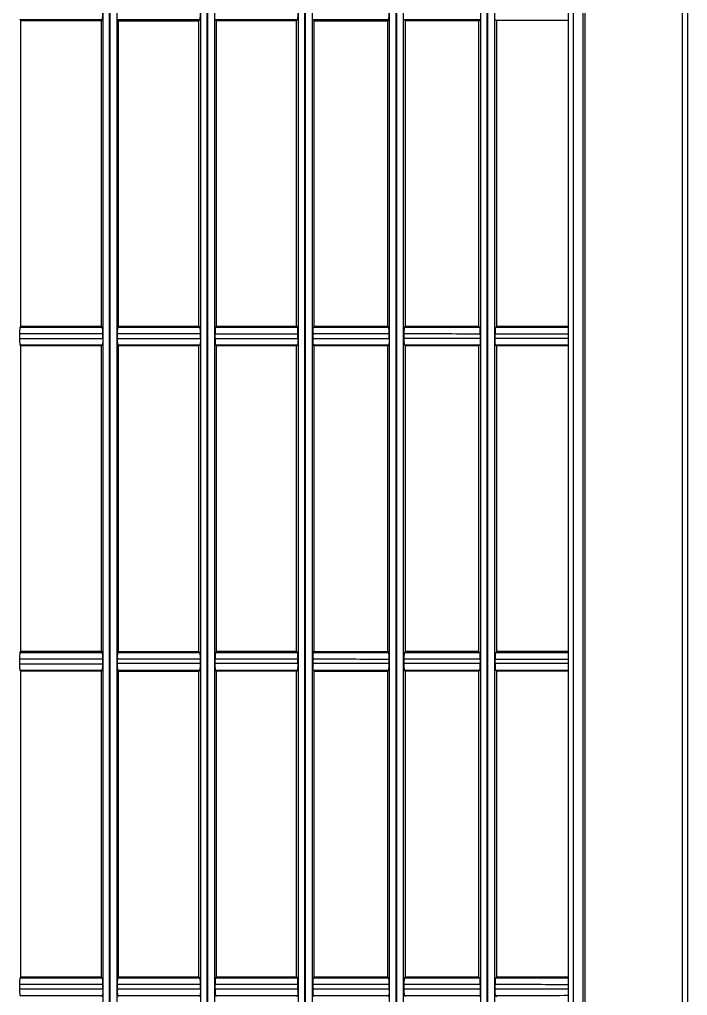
# Model space of a CAD drawing. Header units: centimetres. Extents: x 31 to 22766, y 238 to 3306.
# Drawn here: x 617.26 to 627.52, y 1057.44 to 1072.44 of the extents above; entities that cross this region are included whole.
import ezdxf
from ezdxf.xclip import XClip

# ---------------------------------------------------------------- set-up
doc = ezdxf.new("R2010")
doc.units = ezdxf.units.CM
doc.header["$XCLIPFRAME"] = 0

# ---------------------------------------------------------------- blocks, each defined once
blk = doc.blocks.new('fxaq 7.1 kw iç ünite')
at = {"color": 7, "linetype": 'Continuous', "true_color": 0xffffff}
for p, q in [((12659.989, 4100.863), (12659.92, 4100.863)), ((12660.104, 4100.841), (12660.088, 4100.858)), ((12660.104, 4099.605), (12660.104, 4100.841)), ((12660.104, 4100.841), (12664.804, 4100.841)), ((12664.821, 4100.858), (12664.804, 4100.841)), ((12664.804, 4099.605), (12664.804, 4100.841)), ((12664.804, 4100.841), (12664.804, 4100.841)), ((12664.822, 4100.858), (12664.821, 4100.858)), ((12664.821, 4100.858), (12664.821, 4100.721)), ((12664.824, 4100.859), (12664.822, 4100.858)), ((12664.826, 4100.859), (12664.824, 4100.859)), ((12664.83, 4100.86), (12664.826, 4100.859)), ((12664.834, 4100.86), (12664.83, 4100.86)), ((12664.839, 4100.86), (12664.834, 4100.86)), ((12664.845, 4100.861), (12664.839, 4100.86)), ((12664.851, 4100.861), (12664.845, 4100.861)), ((12664.859, 4100.862), (12664.851, 4100.861)), ((12664.866, 4100.862), (12664.859, 4100.862)), ((12664.875, 4100.862), (12664.866, 4100.862)), ((12664.883, 4100.862), (12664.875, 4100.862)), ((12664.892, 4100.862), (12664.883, 4100.862)), ((12664.901, 4100.863), (12664.892, 4100.862)), ((12664.91, 4100.863), (12664.901, 4100.863)), ((12664.92, 4100.863), (12664.91, 4100.863)), ((12664.989, 4100.863), (12664.92, 4100.863)), ((12665.088, 4100.858), (12665.105, 4100.841)), ((12665.088, 4100.721), (12665.088, 4100.858)), ((12665.105, 4099.605), (12665.105, 4100.841)), ((12665.105, 4100.841), (12665.105, 4100.841)), ((12665.105, 4100.841), (12669.804, 4100.841)), ((12669.804, 4100.841), (12669.821, 4100.858)), ((12669.804, 4099.605), (12669.804, 4100.841)), ((12669.989, 4100.863), (12669.92, 4100.863)), ((12670.104, 4100.841), (12670.088, 4100.858)), ((12670.104, 4099.605), (12670.104, 4100.841)), ((12670.104, 4100.841), (12674.804, 4100.841)), ((12674.821, 4100.858), (12674.804, 4100.841)), ((12674.804, 4099.605), (12674.804, 4100.841)), ((12674.804, 4100.841), (12674.804, 4100.841)), ((12674.822, 4100.858), (12674.821, 4100.858)), ((12674.821, 4100.858), (12674.821, 4100.721)), ((12674.824, 4100.859), (12674.822, 4100.858)), ((12664.821, 4100.721), (12664.821, 4100.591)), ((12665.088, 4100.591), (12665.088, 4100.721)), ((12674.821, 4100.721), (12674.821, 4100.591)), ((12664.821, 4100.591), (12664.821, 4100.465)), ((12665.088, 4100.465), (12665.088, 4100.591)), ((12674.821, 4100.591), (12674.821, 4100.465)), ((12664.821, 4100.465), (12664.821, 4100.343)), ((12664.821, 4100.343), (12664.821, 4100.222)), ((12665.088, 4100.343), (12665.088, 4100.465)), ((12665.088, 4100.222), (12665.088, 4100.343)), ((12674.821, 4100.465), (12674.821, 4100.343)), ((12674.821, 4100.343), (12674.821, 4100.222)), ((12664.821, 4100.222), (12664.821, 4100.101)), ((12665.088, 4100.101), (12665.088, 4100.222)), ((12674.821, 4100.222), (12674.821, 4100.101)), ((12664.821, 4100.101), (12664.821, 4099.979)), ((12665.088, 4099.979), (12665.088, 4100.101)), ((12674.821, 4100.101), (12674.821, 4099.979)), ((12664.821, 4099.979), (12664.821, 4099.854)), ((12665.088, 4099.854), (12665.088, 4099.979)), ((12674.821, 4099.979), (12674.821, 4099.854)), ((12664.821, 4099.854), (12664.821, 4099.725)), ((12665.088, 4099.725), (12665.088, 4099.854)), ((12674.821, 4099.854), (12674.821, 4099.725)), ((12659.821, 4099.589), (12659.804, 4099.605)), ((12660.088, 4099.589), (12660.104, 4099.605)), ((12660.104, 4099.605), (12664.804, 4099.605)), ((12664.804, 4099.605), (12664.821, 4099.589)), ((12664.804, 4099.605), (12664.804, 4099.605)), ((12664.821, 4099.725), (12664.821, 4099.589)), ((12665.088, 4099.589), (12665.088, 4099.725)), ((12665.105, 4099.605), (12665.088, 4099.589)), ((12665.105, 4099.605), (12669.804, 4099.605)), ((12665.105, 4099.605), (12665.105, 4099.605)), ((12669.821, 4099.589), (12669.804, 4099.605)), ((12670.088, 4099.589), (12670.104, 4099.605)), ((12670.104, 4099.605), (12674.804, 4099.605)), ((12674.804, 4099.605), (12674.804, 4099.605)), ((12674.804, 4099.605), (12674.821, 4099.589)), ((12674.821, 4099.725), (12674.821, 4099.589)), ((12603.004, 4099.479), (12685.604, 4099.479)), ((12603.004, 4099.469), (12685.604, 4099.469)), ((12603.129, 4099.579), (12685.479, 4099.579)), ((12659.822, 4099.588), (12659.821, 4099.589)), ((12659.824, 4099.588), (12659.822, 4099.588)), ((12659.826, 4099.588), (12659.824, 4099.588)), ((12659.83, 4099.587), (12659.826, 4099.588)), ((12659.834, 4099.587), (12659.83, 4099.587)), ((12659.839, 4099.586), (12659.834, 4099.587)), ((12659.845, 4099.586), (12659.839, 4099.586)), ((12659.852, 4099.585), (12659.845, 4099.586)), ((12659.859, 4099.585), (12659.852, 4099.585)), ((12659.867, 4099.585), (12659.859, 4099.585)), ((12659.875, 4099.585), (12659.867, 4099.585)), ((12659.884, 4099.584), (12659.875, 4099.585)), ((12659.892, 4099.584), (12659.884, 4099.584)), ((12659.901, 4099.584), (12659.892, 4099.584)), ((12659.911, 4099.584), (12659.901, 4099.584)), ((12659.921, 4099.584), (12659.911, 4099.584)), ((12659.921, 4099.584), (12659.988, 4099.584)), ((12659.988, 4099.584), (12659.998, 4099.584)), ((12659.998, 4099.584), (12660.008, 4099.584)), ((12660.008, 4099.584), (12660.017, 4099.584)), ((12660.017, 4099.584), (12660.025, 4099.584)), ((12660.025, 4099.584), (12660.034, 4099.585)), ((12660.034, 4099.585), (12660.042, 4099.585)), ((12660.042, 4099.585), (12660.05, 4099.585)), ((12660.05, 4099.585), (12660.057, 4099.585)), ((12660.057, 4099.585), (12660.064, 4099.586)), ((12660.064, 4099.586), (12660.07, 4099.586)), ((12660.07, 4099.586), (12660.075, 4099.587)), ((12660.075, 4099.587), (12660.079, 4099.587)), ((12660.079, 4099.587), (12660.083, 4099.588)), ((12660.083, 4099.588), (12660.085, 4099.588)), ((12660.085, 4099.588), (12660.087, 4099.588)), ((12660.087, 4099.588), (12660.088, 4099.589)), ((12664.921, 4099.584), (12664.988, 4099.584)), ((12664.988, 4099.584), (12664.998, 4099.584)), ((12664.998, 4099.584), (12665.008, 4099.584)), ((12665.008, 4099.584), (12665.017, 4099.584)), ((12665.017, 4099.584), (12665.025, 4099.584)), ((12665.025, 4099.584), (12665.034, 4099.585)), ((12665.034, 4099.585), (12665.042, 4099.585)), ((12665.042, 4099.585), (12665.05, 4099.585)), ((12665.05, 4099.585), (12665.057, 4099.585)), ((12665.057, 4099.585), (12665.064, 4099.586)), ((12665.064, 4099.586), (12665.07, 4099.586)), ((12665.07, 4099.586), (12665.075, 4099.587)), ((12665.075, 4099.587), (12665.079, 4099.587)), ((12665.079, 4099.587), (12665.083, 4099.588)), ((12665.083, 4099.588), (12665.085, 4099.588)), ((12665.085, 4099.588), (12665.087, 4099.588)), ((12665.087, 4099.588), (12665.088, 4099.589)), ((12669.822, 4099.588), (12669.821, 4099.589)), ((12669.824, 4099.588), (12669.822, 4099.588)), ((12669.826, 4099.588), (12669.824, 4099.588)), ((12669.83, 4099.587), (12669.826, 4099.588)), ((12669.834, 4099.587), (12669.83, 4099.587)), ((12669.839, 4099.586), (12669.834, 4099.587)), ((12669.845, 4099.586), (12669.839, 4099.586)), ((12669.852, 4099.585), (12669.845, 4099.586)), ((12669.859, 4099.585), (12669.852, 4099.585)), ((12669.867, 4099.585), (12669.859, 4099.585)), ((12669.875, 4099.585), (12669.867, 4099.585)), ((12669.884, 4099.584), (12669.875, 4099.585)), ((12669.892, 4099.584), (12669.884, 4099.584)), ((12669.901, 4099.584), (12669.892, 4099.584)), ((12669.911, 4099.584), (12669.901, 4099.584)), ((12669.921, 4099.584), (12669.911, 4099.584)), ((12669.921, 4099.584), (12669.988, 4099.584)), ((12669.988, 4099.584), (12669.998, 4099.584)), ((12669.998, 4099.584), (12670.008, 4099.584)), ((12670.008, 4099.584), (12670.017, 4099.584)), ((12670.017, 4099.584), (12670.025, 4099.584)), ((12670.025, 4099.584), (12670.034, 4099.585)), ((12670.034, 4099.585), (12670.042, 4099.585)), ((12670.042, 4099.585), (12670.05, 4099.585)), ((12670.05, 4099.585), (12670.057, 4099.585)), ((12670.057, 4099.585), (12670.064, 4099.586)), ((12670.064, 4099.586), (12670.07, 4099.586)), ((12670.07, 4099.586), (12670.075, 4099.587)), ((12670.075, 4099.587), (12670.079, 4099.587)), ((12670.079, 4099.587), (12670.083, 4099.588)), ((12670.083, 4099.588), (12670.085, 4099.588)), ((12670.085, 4099.588), (12670.087, 4099.588)), ((12670.087, 4099.588), (12670.088, 4099.589)), ((12685.479, 4099.369), (12603.129, 4099.369)), ((12659.804, 4099.34), (12659.821, 4099.357)), ((12659.988, 4099.362), (12659.921, 4099.362)), ((12660.104, 4099.34), (12660.088, 4099.357)), ((12660.104, 4098.106), (12660.104, 4099.34)), ((12660.104, 4099.34), (12664.804, 4099.34)), ((12664.821, 4099.357), (12664.804, 4099.34)), ((12664.804, 4099.34), (12664.804, 4099.34)), ((12664.804, 4099.34), (12664.804, 4098.106)), ((12664.822, 4099.357), (12664.821, 4099.357)), ((12664.821, 4099.357), (12664.821, 4099.22)), ((12664.824, 4099.358), (12664.822, 4099.357)), ((12664.826, 4099.358), (12664.824, 4099.358)), ((12664.83, 4099.359), (12664.826, 4099.358)), ((12664.834, 4099.359), (12664.83, 4099.359)), ((12664.839, 4099.359), (12664.834, 4099.359)), ((12664.845, 4099.36), (12664.839, 4099.359)), ((12664.851, 4099.36), (12664.845, 4099.36)), ((12664.859, 4099.361), (12664.851, 4099.36)), ((12664.866, 4099.361), (12664.859, 4099.361)), ((12664.875, 4099.361), (12664.866, 4099.361)), ((12664.883, 4099.361), (12664.875, 4099.361)), ((12664.892, 4099.361), (12664.883, 4099.361)), ((12664.901, 4099.362), (12664.892, 4099.361)), ((12664.91, 4099.362), (12664.901, 4099.362)), ((12664.921, 4099.362), (12664.91, 4099.362)), ((12664.921, 4099.224), (12664.921, 4099.362)), ((12664.988, 4099.362), (12664.921, 4099.362)), ((12665.088, 4099.357), (12665.105, 4099.34)), ((12665.088, 4099.22), (12665.088, 4099.357)), ((12665.105, 4099.34), (12669.804, 4099.34)), ((12665.105, 4099.34), (12665.105, 4099.34)), ((12665.105, 4099.34), (12665.105, 4098.106)), ((12669.804, 4099.34), (12669.821, 4099.357)), ((12669.804, 4098.106), (12669.804, 4099.34)), ((12669.988, 4099.362), (12669.921, 4099.362)), ((12670.104, 4099.34), (12670.088, 4099.357)), ((12670.104, 4098.106), (12670.104, 4099.34)), ((12670.104, 4099.34), (12674.804, 4099.34)), ((12674.821, 4099.357), (12674.804, 4099.34)), ((12674.804, 4099.34), (12674.804, 4098.106)), ((12674.804, 4099.34), (12674.804, 4099.34)), ((12674.821, 4099.357), (12674.821, 4099.22)), ((12674.822, 4099.357), (12674.821, 4099.357)), ((12674.824, 4099.358), (12674.822, 4099.357)), ((12664.821, 4099.22), (12664.821, 4099.09)), ((12664.921, 4099.093), (12664.921, 4099.224)), ((12665.088, 4099.09), (12665.088, 4099.22)), ((12674.821, 4099.22), (12674.821, 4099.09)), ((12664.821, 4099.09), (12664.821, 4098.964)), ((12664.921, 4098.966), (12664.921, 4099.093)), ((12665.088, 4098.964), (12665.088, 4099.09)), ((12674.821, 4099.09), (12674.821, 4098.964)), ((12664.821, 4098.964), (12664.821, 4098.842)), ((12664.821, 4098.842), (12664.821, 4098.721)), ((12664.921, 4098.843), (12664.921, 4098.966)), ((12664.921, 4098.721), (12664.921, 4098.843)), ((12665.088, 4098.842), (12665.088, 4098.964)), ((12665.088, 4098.721), (12665.088, 4098.842)), ((12674.821, 4098.964), (12674.821, 4098.842)), ((12674.821, 4098.842), (12674.821, 4098.721)), ((12664.821, 4098.721), (12664.821, 4098.601)), ((12664.921, 4098.6), (12664.921, 4098.721)), ((12665.088, 4098.601), (12665.088, 4098.721)), ((12674.821, 4098.721), (12674.821, 4098.601)), ((12664.821, 4098.601), (12664.821, 4098.479)), ((12664.921, 4098.477), (12664.921, 4098.6)), ((12665.088, 4098.479), (12665.088, 4098.601)), ((12674.821, 4098.601), (12674.821, 4098.479)), ((12664.821, 4098.479), (12664.821, 4098.354)), ((12664.921, 4098.351), (12664.921, 4098.477)), ((12665.088, 4098.354), (12665.088, 4098.479)), ((12674.821, 4098.479), (12674.821, 4098.354)), ((12664.821, 4098.354), (12664.821, 4098.225)), ((12664.921, 4098.221), (12664.921, 4098.351)), ((12665.088, 4098.225), (12665.088, 4098.354)), ((12674.821, 4098.354), (12674.821, 4098.225)), ((12659.821, 4098.089), (12659.804, 4098.106)), ((12660.088, 4098.089), (12660.104, 4098.106)), ((12660.104, 4098.106), (12664.804, 4098.106)), ((12664.804, 4098.106), (12664.821, 4098.089)), ((12664.804, 4098.106), (12664.804, 4098.106)), ((12664.821, 4098.225), (12664.821, 4098.089)), ((12664.921, 4098.084), (12664.921, 4098.221)), ((12665.088, 4098.089), (12665.088, 4098.225)), ((12665.105, 4098.106), (12665.088, 4098.089)), ((12665.105, 4098.106), (12669.804, 4098.106)), ((12665.105, 4098.106), (12665.105, 4098.106)), ((12669.821, 4098.089), (12669.804, 4098.106)), ((12670.088, 4098.089), (12670.104, 4098.106)), ((12670.104, 4098.106), (12674.804, 4098.106)), ((12674.804, 4098.106), (12674.804, 4098.106)), ((12674.804, 4098.106), (12674.821, 4098.089)), ((12674.821, 4098.225), (12674.821, 4098.089)), ((12603.004, 4097.979), (12685.604, 4097.979)), ((12603.004, 4097.969), (12685.604, 4097.969)), ((12603.129, 4098.079), (12685.479, 4098.079)), ((12659.822, 4098.089), (12659.821, 4098.089)), ((12659.824, 4098.088), (12659.822, 4098.089)), ((12659.827, 4098.088), (12659.824, 4098.088)), ((12659.83, 4098.087), (12659.827, 4098.088)), ((12659.834, 4098.087), (12659.83, 4098.087)), ((12659.839, 4098.087), (12659.834, 4098.087)), ((12659.845, 4098.086), (12659.839, 4098.087)), ((12659.852, 4098.086), (12659.845, 4098.086)), ((12659.859, 4098.085), (12659.852, 4098.086)), ((12659.867, 4098.085), (12659.859, 4098.085)), ((12659.875, 4098.085), (12659.867, 4098.085)), ((12659.884, 4098.085), (12659.875, 4098.085)), ((12659.892, 4098.085), (12659.884, 4098.085)), ((12659.901, 4098.084), (12659.892, 4098.085)), ((12659.911, 4098.084), (12659.901, 4098.084)), ((12659.921, 4098.084), (12659.911, 4098.084)), ((12659.921, 4098.084), (12659.988, 4098.084)), ((12659.988, 4098.084), (12659.998, 4098.084)), ((12659.998, 4098.084), (12660.008, 4098.084)), ((12660.008, 4098.084), (12660.017, 4098.085)), ((12660.017, 4098.085), (12660.025, 4098.085)), ((12660.025, 4098.085), (12660.034, 4098.085)), ((12660.034, 4098.085), (12660.042, 4098.085)), ((12660.042, 4098.085), (12660.05, 4098.085)), ((12660.05, 4098.085), (12660.057, 4098.086)), ((12660.057, 4098.086), (12660.064, 4098.086)), ((12660.064, 4098.086), (12660.07, 4098.087)), ((12660.07, 4098.087), (12660.075, 4098.087)), ((12660.075, 4098.087), (12660.079, 4098.087)), ((12660.079, 4098.087), (12660.082, 4098.088)), ((12660.082, 4098.088), (12660.085, 4098.088)), ((12660.085, 4098.088), (12660.087, 4098.089)), ((12660.087, 4098.089), (12660.088, 4098.089)), ((12664.921, 4098.084), (12664.988, 4098.084)), ((12664.988, 4098.084), (12664.998, 4098.084)), ((12664.998, 4098.084), (12665.008, 4098.084)), ((12665.008, 4098.084), (12665.017, 4098.085)), ((12665.017, 4098.085), (12665.025, 4098.085)), ((12665.025, 4098.085), (12665.034, 4098.085)), ((12665.034, 4098.085), (12665.042, 4098.085)), ((12665.042, 4098.085), (12665.05, 4098.085)), ((12665.05, 4098.085), (12665.057, 4098.086)), ((12665.057, 4098.086), (12665.064, 4098.086)), ((12665.064, 4098.086), (12665.07, 4098.087)), ((12665.07, 4098.087), (12665.075, 4098.087)), ((12665.075, 4098.087), (12665.079, 4098.087)), ((12665.079, 4098.087), (12665.082, 4098.088)), ((12665.082, 4098.088), (12665.085, 4098.088)), ((12665.085, 4098.088), (12665.087, 4098.089)), ((12665.087, 4098.089), (12665.088, 4098.089)), ((12669.822, 4098.089), (12669.821, 4098.089)), ((12669.824, 4098.088), (12669.822, 4098.089)), ((12669.827, 4098.088), (12669.824, 4098.088)), ((12669.83, 4098.087), (12669.827, 4098.088)), ((12669.834, 4098.087), (12669.83, 4098.087)), ((12669.839, 4098.087), (12669.834, 4098.087)), ((12669.845, 4098.086), (12669.839, 4098.087)), ((12669.852, 4098.086), (12669.845, 4098.086)), ((12669.859, 4098.085), (12669.852, 4098.086)), ((12669.867, 4098.085), (12669.859, 4098.085)), ((12669.875, 4098.085), (12669.867, 4098.085)), ((12669.884, 4098.085), (12669.875, 4098.085)), ((12669.892, 4098.085), (12669.884, 4098.085)), ((12669.901, 4098.084), (12669.892, 4098.085)), ((12669.911, 4098.084), (12669.901, 4098.084)), ((12669.921, 4098.084), (12669.911, 4098.084)), ((12669.921, 4098.084), (12669.988, 4098.084)), ((12669.988, 4098.084), (12669.998, 4098.084)), ((12669.998, 4098.084), (12670.008, 4098.084)), ((12670.008, 4098.084), (12670.017, 4098.085)), ((12670.017, 4098.085), (12670.025, 4098.085)), ((12670.025, 4098.085), (12670.034, 4098.085)), ((12670.034, 4098.085), (12670.042, 4098.085)), ((12670.042, 4098.085), (12670.05, 4098.085)), ((12670.05, 4098.085), (12670.057, 4098.086)), ((12670.057, 4098.086), (12670.064, 4098.086)), ((12670.064, 4098.086), (12670.07, 4098.087)), ((12670.07, 4098.087), (12670.075, 4098.087)), ((12670.075, 4098.087), (12670.079, 4098.087)), ((12670.079, 4098.087), (12670.082, 4098.088)), ((12670.082, 4098.088), (12670.085, 4098.088)), ((12670.085, 4098.088), (12670.087, 4098.089)), ((12670.087, 4098.089), (12670.088, 4098.089)), ((12685.479, 4097.869), (12603.129, 4097.869)), ((12659.804, 4097.839), (12659.821, 4097.855)), ((12659.988, 4097.861), (12659.921, 4097.861)), ((12660.104, 4097.839), (12660.088, 4097.855)), ((12660.104, 4097.839), (12664.804, 4097.839)), ((12660.104, 4096.606), (12660.104, 4097.839)), ((12664.821, 4097.855), (12664.804, 4097.838)), ((12664.804, 4097.839), (12664.804, 4097.838)), ((12664.804, 4097.706), (12664.804, 4097.838)), ((12664.822, 4097.856), (12664.821, 4097.855)), ((12664.821, 4097.855), (12664.821, 4097.719)), ((12664.824, 4097.856), (12664.822, 4097.856)), ((12664.827, 4097.857), (12664.824, 4097.856)), ((12664.83, 4097.857), (12664.827, 4097.857)), ((12664.834, 4097.858), (12664.83, 4097.857)), ((12664.839, 4097.858), (12664.834, 4097.858)), ((12664.845, 4097.859), (12664.839, 4097.858)), ((12664.851, 4097.859), (12664.845, 4097.859)), ((12664.858, 4097.859), (12664.851, 4097.859)), ((12664.866, 4097.86), (12664.858, 4097.859)), ((12664.875, 4097.86), (12664.866, 4097.86)), ((12664.883, 4097.86), (12664.875, 4097.86)), ((12664.892, 4097.86), (12664.883, 4097.86)), ((12664.901, 4097.86), (12664.892, 4097.86)), ((12664.911, 4097.861), (12664.901, 4097.86)), ((12664.921, 4097.861), (12664.911, 4097.861)), ((12664.988, 4097.861), (12664.921, 4097.861)), ((12664.921, 4097.723), (12664.921, 4097.861)), ((12665.088, 4097.719), (12665.088, 4097.855)), ((12665.088, 4097.855), (12665.105, 4097.838)), ((12665.105, 4097.839), (12669.804, 4097.839)), ((12665.105, 4097.839), (12665.105, 4097.838)), ((12665.105, 4097.706), (12665.105, 4097.838)), ((12669.804, 4097.839), (12669.821, 4097.855)), ((12669.804, 4096.606), (12669.804, 4097.839)), ((12669.988, 4097.861), (12669.921, 4097.861)), ((12670.104, 4097.839), (12670.088, 4097.855)), ((12670.104, 4096.606), (12670.104, 4097.839)), ((12670.104, 4097.839), (12674.804, 4097.839)), ((12674.821, 4097.855), (12674.804, 4097.838)), ((12674.804, 4097.839), (12674.804, 4097.838)), ((12674.804, 4097.706), (12674.804, 4097.838)), ((12674.822, 4097.856), (12674.821, 4097.855)), ((12674.821, 4097.855), (12674.821, 4097.719)), ((12664.804, 4097.579), (12664.804, 4097.706)), ((12664.821, 4097.719), (12664.821, 4097.589)), ((12664.921, 4097.592), (12664.921, 4097.723)), ((12665.088, 4097.589), (12665.088, 4097.719)), ((12665.105, 4097.579), (12665.105, 4097.706)), ((12674.804, 4097.579), (12674.804, 4097.706)), ((12674.821, 4097.719), (12674.821, 4097.589)), ((12664.804, 4097.457), (12664.804, 4097.579)), ((12664.821, 4097.589), (12664.821, 4097.463)), ((12664.921, 4097.465), (12664.921, 4097.592)), ((12665.088, 4097.463), (12665.088, 4097.589)), ((12665.105, 4097.457), (12665.105, 4097.579)), ((12674.804, 4097.457), (12674.804, 4097.579)), ((12674.821, 4097.589), (12674.821, 4097.463)), ((12664.804, 4097.338), (12664.804, 4097.457)), ((12664.821, 4097.463), (12664.821, 4097.341)), ((12664.921, 4097.342), (12664.921, 4097.465)), ((12664.921, 4097.22), (12664.921, 4097.342)), ((12665.088, 4097.341), (12665.088, 4097.463)), ((12665.105, 4097.338), (12665.105, 4097.457)), ((12674.804, 4097.338), (12674.804, 4097.457)), ((12674.821, 4097.463), (12674.821, 4097.341)), ((12664.804, 4097.22), (12664.804, 4097.338)), ((12664.804, 4097.103), (12664.804, 4097.22)), ((12664.821, 4097.341), (12664.821, 4097.22)), ((12664.821, 4097.22), (12664.821, 4097.1)), ((12664.921, 4097.099), (12664.921, 4097.22)), ((12665.088, 4097.22), (12665.088, 4097.341)), ((12665.088, 4097.1), (12665.088, 4097.22)), ((12665.105, 4097.22), (12665.105, 4097.338)), ((12665.105, 4097.103), (12665.105, 4097.22)), ((12674.804, 4097.22), (12674.804, 4097.338)), ((12674.804, 4097.103), (12674.804, 4097.22)), ((12674.821, 4097.341), (12674.821, 4097.22)), ((12674.821, 4097.22), (12674.821, 4097.1)), ((12664.804, 4096.985), (12664.804, 4097.103)), ((12664.821, 4097.1), (12664.821, 4096.978)), ((12664.921, 4096.976), (12664.921, 4097.099)), ((12665.088, 4096.978), (12665.088, 4097.1)), ((12665.105, 4096.985), (12665.105, 4097.103)), ((12674.804, 4096.985), (12674.804, 4097.103)), ((12674.821, 4097.1), (12674.821, 4096.978)), ((12664.804, 4096.863), (12664.804, 4096.985)), ((12664.821, 4096.978), (12664.821, 4096.854)), ((12664.921, 4096.851), (12664.921, 4096.976)), ((12665.088, 4096.854), (12665.088, 4096.978)), ((12665.105, 4096.863), (12665.105, 4096.985)), ((12674.804, 4096.863), (12674.804, 4096.985)), ((12674.821, 4096.978), (12674.821, 4096.854)), ((12664.804, 4096.738), (12664.804, 4096.863)), ((12664.821, 4096.854), (12664.821, 4096.725)), ((12664.921, 4096.721), (12664.921, 4096.851)), ((12665.088, 4096.725), (12665.088, 4096.854)), ((12665.105, 4096.738), (12665.105, 4096.863)), ((12674.804, 4096.738), (12674.804, 4096.863)), ((12674.821, 4096.854), (12674.821, 4096.725)), ((12659.821, 4096.59), (12659.804, 4096.606)), ((12660.088, 4096.59), (12660.104, 4096.606)), ((12660.104, 4096.606), (12664.804, 4096.606)), ((12664.804, 4096.607), (12664.804, 4096.738)), ((12664.804, 4096.607), (12664.821, 4096.59)), ((12664.804, 4096.606), (12664.804, 4096.607)), ((12664.821, 4096.725), (12664.821, 4096.59)), ((12664.921, 4096.585), (12664.921, 4096.721)), ((12665.088, 4096.59), (12665.088, 4096.725)), ((12665.105, 4096.607), (12665.088, 4096.59)), ((12665.105, 4096.607), (12665.105, 4096.738)), ((12665.105, 4096.606), (12665.105, 4096.607)), ((12665.105, 4096.606), (12669.804, 4096.606)), ((12669.821, 4096.59), (12669.804, 4096.606)), ((12670.088, 4096.59), (12670.104, 4096.606)), ((12670.104, 4096.606), (12674.804, 4096.606)), ((12674.804, 4096.607), (12674.804, 4096.738)), ((12674.804, 4096.606), (12674.804, 4096.607)), ((12674.804, 4096.607), (12674.821, 4096.59)), ((12674.821, 4096.725), (12674.821, 4096.59)), ((12603.004, 4096.479), (12685.604, 4096.479)), ((12603.004, 4096.469), (12685.604, 4096.469)), ((12603.129, 4096.579), (12685.479, 4096.579)), ((12659.823, 4096.589), (12659.821, 4096.59)), ((12659.824, 4096.589), (12659.823, 4096.589)), ((12659.827, 4096.588), (12659.824, 4096.589)), ((12659.83, 4096.588), (12659.827, 4096.588)), ((12659.834, 4096.587), (12659.83, 4096.588)), ((12659.839, 4096.587), (12659.834, 4096.587)), ((12659.845, 4096.587), (12659.839, 4096.587)), ((12659.852, 4096.586), (12659.845, 4096.587)), ((12659.859, 4096.586), (12659.852, 4096.586)), ((12659.867, 4096.586), (12659.859, 4096.586)), ((12659.875, 4096.585), (12659.867, 4096.586)), ((12659.884, 4096.585), (12659.875, 4096.585)), ((12659.892, 4096.585), (12659.884, 4096.585)), ((12659.901, 4096.585), (12659.892, 4096.585)), ((12659.911, 4096.585), (12659.901, 4096.585)), ((12659.921, 4096.585), (12659.911, 4096.585)), ((12659.921, 4096.585), (12659.988, 4096.585)), ((12659.988, 4096.585), (12659.998, 4096.585)), ((12659.998, 4096.585), (12660.007, 4096.585)), ((12660.007, 4096.585), (12660.016, 4096.585)), ((12660.016, 4096.585), (12660.025, 4096.585)), ((12660.025, 4096.585), (12660.034, 4096.585)), ((12660.034, 4096.585), (12660.042, 4096.586)), ((12660.042, 4096.586), (12660.05, 4096.586)), ((12660.05, 4096.586), (12660.057, 4096.586)), ((12660.057, 4096.586), (12660.064, 4096.587)), ((12660.064, 4096.587), (12660.07, 4096.587)), ((12660.07, 4096.587), (12660.075, 4096.587)), ((12660.075, 4096.587), (12660.079, 4096.588)), ((12660.079, 4096.588), (12660.082, 4096.588)), ((12660.082, 4096.588), (12660.085, 4096.589)), ((12660.085, 4096.589), (12660.086, 4096.589)), ((12660.086, 4096.589), (12660.088, 4096.59)), ((12664.921, 4096.585), (12664.988, 4096.585)), ((12664.988, 4096.585), (12664.998, 4096.585)), ((12664.998, 4096.585), (12665.007, 4096.585)), ((12665.007, 4096.585), (12665.016, 4096.585)), ((12665.016, 4096.585), (12665.025, 4096.585)), ((12665.025, 4096.585), (12665.034, 4096.585)), ((12665.034, 4096.585), (12665.042, 4096.586)), ((12665.042, 4096.586), (12665.05, 4096.586)), ((12665.05, 4096.586), (12665.057, 4096.586)), ((12665.057, 4096.586), (12665.064, 4096.587)), ((12665.064, 4096.587), (12665.07, 4096.587)), ((12665.07, 4096.587), (12665.075, 4096.587)), ((12665.075, 4096.587), (12665.079, 4096.588)), ((12665.079, 4096.588), (12665.082, 4096.588)), ((12665.082, 4096.588), (12665.085, 4096.589)), ((12665.085, 4096.589), (12665.086, 4096.589)), ((12665.086, 4096.589), (12665.088, 4096.59)), ((12669.823, 4096.589), (12669.821, 4096.59)), ((12669.824, 4096.589), (12669.823, 4096.589)), ((12669.827, 4096.588), (12669.824, 4096.589)), ((12669.83, 4096.588), (12669.827, 4096.588)), ((12669.834, 4096.587), (12669.83, 4096.588)), ((12669.839, 4096.587), (12669.834, 4096.587)), ((12669.845, 4096.587), (12669.839, 4096.587)), ((12669.852, 4096.586), (12669.845, 4096.587)), ((12669.859, 4096.586), (12669.852, 4096.586)), ((12669.867, 4096.586), (12669.859, 4096.586)), ((12669.875, 4096.585), (12669.867, 4096.586)), ((12669.884, 4096.585), (12669.875, 4096.585)), ((12669.892, 4096.585), (12669.884, 4096.585)), ((12669.901, 4096.585), (12669.892, 4096.585)), ((12669.911, 4096.585), (12669.901, 4096.585)), ((12669.921, 4096.585), (12669.911, 4096.585)), ((12669.921, 4096.585), (12669.988, 4096.585)), ((12669.988, 4096.585), (12669.998, 4096.585)), ((12669.998, 4096.585), (12670.007, 4096.585)), ((12670.007, 4096.585), (12670.016, 4096.585)), ((12670.016, 4096.585), (12670.025, 4096.585)), ((12670.025, 4096.585), (12670.034, 4096.585)), ((12670.034, 4096.585), (12670.042, 4096.586)), ((12670.042, 4096.586), (12670.05, 4096.586)), ((12670.05, 4096.586), (12670.057, 4096.586)), ((12670.057, 4096.586), (12670.064, 4096.587)), ((12670.064, 4096.587), (12670.07, 4096.587)), ((12670.07, 4096.587), (12670.075, 4096.587)), ((12670.075, 4096.587), (12670.079, 4096.588)), ((12670.079, 4096.588), (12670.082, 4096.588)), ((12670.082, 4096.588), (12670.085, 4096.589)), ((12670.085, 4096.589), (12670.086, 4096.589)), ((12670.086, 4096.589), (12670.088, 4096.59)), ((12685.479, 4096.369), (12603.129, 4096.369)), ((12659.804, 4096.337), (12659.821, 4096.354)), ((12659.988, 4096.359), (12659.921, 4096.359)), ((12660.104, 4096.337), (12660.088, 4096.354)), ((12660.104, 4095.207), (12660.104, 4096.337)), ((12660.104, 4096.337), (12664.804, 4096.337)), ((12664.821, 4096.354), (12664.804, 4096.337)), ((12664.804, 4096.337), (12664.804, 4095.207)), ((12664.804, 4096.337), (12664.804, 4096.337)), ((12664.823, 4096.355), (12664.821, 4096.354)), ((12664.821, 4096.354), (12664.821, 4096.228)), ((12664.824, 4096.355), (12664.823, 4096.355)), ((12664.827, 4096.356), (12664.824, 4096.355)), ((12664.83, 4096.356), (12664.827, 4096.356)), ((12664.834, 4096.357), (12664.83, 4096.356)), ((12664.839, 4096.357), (12664.834, 4096.357)), ((12664.845, 4096.357), (12664.839, 4096.357)), ((12664.851, 4096.358), (12664.845, 4096.357)), ((12664.858, 4096.358), (12664.851, 4096.358)), ((12664.866, 4096.358), (12664.858, 4096.358)), ((12664.875, 4096.359), (12664.866, 4096.358)), ((12664.883, 4096.359), (12664.875, 4096.359)), ((12664.892, 4096.359), (12664.883, 4096.359)), ((12664.901, 4096.359), (12664.892, 4096.359)), ((12664.911, 4096.359), (12664.901, 4096.359)), ((12664.921, 4096.359), (12664.911, 4096.359)), ((12664.921, 4096.233), (12664.921, 4096.359)), ((12664.988, 4096.359), (12664.921, 4096.359)), ((12665.088, 4096.228), (12665.088, 4096.354)), ((12665.088, 4096.354), (12665.105, 4096.337)), ((12665.105, 4096.337), (12669.804, 4096.337)), ((12665.105, 4096.337), (12665.105, 4096.337)), ((12665.105, 4096.337), (12665.105, 4095.207)), ((12669.804, 4096.337), (12669.821, 4096.354)), ((12669.804, 4095.207), (12669.804, 4096.337)), ((12669.988, 4096.359), (12669.921, 4096.359)), ((12670.104, 4096.337), (12670.088, 4096.354)), ((12670.104, 4096.337), (12674.804, 4096.337)), ((12670.104, 4095.207), (12670.104, 4096.337)), ((12674.821, 4096.354), (12674.804, 4096.337)), ((12674.804, 4096.337), (12674.804, 4096.337)), ((12674.804, 4096.337), (12674.804, 4095.207)), ((12674.823, 4096.355), (12674.821, 4096.354)), ((12674.821, 4096.354), (12674.821, 4096.228)), ((12664.821, 4096.228), (12664.821, 4096.109)), ((12664.921, 4096.112), (12664.921, 4096.233)), ((12665.088, 4096.109), (12665.088, 4096.228)), ((12674.821, 4096.228), (12674.821, 4096.109)), ((12664.821, 4096.109), (12664.821, 4095.993)), ((12664.821, 4095.993), (12664.821, 4095.881)), ((12664.921, 4095.995), (12664.921, 4096.112)), ((12664.921, 4095.882), (12664.921, 4095.995)), ((12665.088, 4095.993), (12665.088, 4096.109)), ((12665.088, 4095.881), (12665.088, 4095.993)), ((12674.821, 4096.109), (12674.821, 4095.993)), ((12674.821, 4095.993), (12674.821, 4095.881)), ((12664.821, 4095.881), (12664.821, 4095.77)), ((12664.921, 4095.77), (12664.921, 4095.882)), ((12665.088, 4095.77), (12665.088, 4095.881)), ((12674.821, 4095.881), (12674.821, 4095.77)), ((12664.821, 4095.77), (12664.821, 4095.659)), ((12664.921, 4095.658), (12664.921, 4095.77)), ((12665.087, 4095.659), (12665.088, 4095.77)), ((12674.821, 4095.77), (12674.821, 4095.659)), ((12664.821, 4095.659), (12664.821, 4095.547)), ((12664.821, 4095.547), (12664.822, 4095.433)), ((12664.921, 4095.545), (12664.921, 4095.658)), ((12664.921, 4095.43), (12664.921, 4095.545)), ((12665.087, 4095.547), (12665.087, 4095.659)), ((12665.087, 4095.433), (12665.087, 4095.547)), ((12674.821, 4095.659), (12674.821, 4095.547)), ((12674.821, 4095.547), (12674.822, 4095.433)), ((12664.822, 4095.433), (12664.822, 4095.314)), ((12664.921, 4095.31), (12664.921, 4095.43)), ((12665.087, 4095.314), (12665.087, 4095.433)), ((12674.822, 4095.433), (12674.822, 4095.314)), ((12664.822, 4095.314), (12664.822, 4095.19)), ((12664.921, 4095.185), (12664.921, 4095.31)), ((12665.087, 4095.19), (12665.087, 4095.314)), ((12674.822, 4095.314), (12674.822, 4095.19)), ((12603.129, 4095.179), (12685.479, 4095.179)), ((12659.822, 4095.19), (12659.804, 4095.207)), ((12659.823, 4095.19), (12659.822, 4095.19)), ((12659.825, 4095.189), (12659.823, 4095.19)), ((12659.827, 4095.189), (12659.825, 4095.189)), ((12659.83, 4095.188), (12659.827, 4095.189)), ((12659.835, 4095.188), (12659.83, 4095.188)), ((12659.839, 4095.188), (12659.835, 4095.188)), ((12659.845, 4095.187), (12659.839, 4095.188)), ((12659.852, 4095.187), (12659.845, 4095.187)), ((12659.859, 4095.186), (12659.852, 4095.187)), ((12659.867, 4095.186), (12659.859, 4095.186)), ((12659.875, 4095.186), (12659.867, 4095.186)), ((12659.884, 4095.186), (12659.875, 4095.186)), ((12659.893, 4095.185), (12659.884, 4095.186)), ((12659.902, 4095.185), (12659.893, 4095.185)), ((12659.911, 4095.185), (12659.902, 4095.185)), ((12659.921, 4095.185), (12659.911, 4095.185)), ((12659.921, 4095.185), (12659.988, 4095.185)), ((12659.988, 4095.185), (12659.998, 4095.185)), ((12659.998, 4095.185), (12660.007, 4095.185)), ((12660.007, 4095.185), (12660.016, 4095.185)), ((12660.016, 4095.185), (12660.025, 4095.186)), ((12660.025, 4095.186), (12660.034, 4095.186)), ((12660.034, 4095.186), (12660.042, 4095.186)), ((12660.042, 4095.186), (12660.05, 4095.186)), ((12660.05, 4095.186), (12660.057, 4095.187)), ((12660.057, 4095.187), (12660.064, 4095.187)), ((12660.064, 4095.187), (12660.069, 4095.188)), ((12660.069, 4095.188), (12660.074, 4095.188)), ((12660.074, 4095.188), (12660.079, 4095.188)), ((12660.079, 4095.188), (12660.082, 4095.189)), ((12660.082, 4095.189), (12660.084, 4095.189)), ((12660.084, 4095.189), (12660.086, 4095.19)), ((12660.086, 4095.19), (12660.087, 4095.19)), ((12660.087, 4095.19), (12660.104, 4095.207)), ((12660.104, 4095.207), (12664.804, 4095.207)), ((12664.804, 4095.207), (12664.804, 4095.207)), ((12664.804, 4095.207), (12664.822, 4095.19)), ((12664.921, 4095.185), (12664.988, 4095.185)), ((12664.988, 4095.185), (12664.998, 4095.185)), ((12664.998, 4095.185), (12665.007, 4095.185)), ((12665.007, 4095.185), (12665.016, 4095.185)), ((12665.016, 4095.185), (12665.025, 4095.186)), ((12665.025, 4095.186), (12665.034, 4095.186)), ((12665.034, 4095.186), (12665.042, 4095.186)), ((12665.042, 4095.186), (12665.05, 4095.186)), ((12665.05, 4095.186), (12665.057, 4095.187)), ((12665.057, 4095.187), (12665.064, 4095.187)), ((12665.064, 4095.187), (12665.069, 4095.188)), ((12665.069, 4095.188), (12665.074, 4095.188)), ((12665.074, 4095.188), (12665.079, 4095.188)), ((12665.079, 4095.188), (12665.082, 4095.189)), ((12665.082, 4095.189), (12665.084, 4095.189)), ((12665.084, 4095.189), (12665.086, 4095.19)), ((12665.086, 4095.19), (12665.087, 4095.19)), ((12665.105, 4095.207), (12665.087, 4095.19)), ((12665.105, 4095.207), (12665.105, 4095.207)), ((12665.105, 4095.207), (12669.804, 4095.207)), ((12669.822, 4095.19), (12669.804, 4095.207)), ((12669.823, 4095.19), (12669.822, 4095.19)), ((12669.825, 4095.189), (12669.823, 4095.19)), ((12669.827, 4095.189), (12669.825, 4095.189)), ((12669.83, 4095.188), (12669.827, 4095.189)), ((12669.835, 4095.188), (12669.83, 4095.188)), ((12669.839, 4095.188), (12669.835, 4095.188)), ((12669.845, 4095.187), (12669.839, 4095.188)), ((12669.852, 4095.187), (12669.845, 4095.187)), ((12669.859, 4095.186), (12669.852, 4095.187)), ((12669.867, 4095.186), (12669.859, 4095.186)), ((12669.875, 4095.186), (12669.867, 4095.186)), ((12669.884, 4095.186), (12669.875, 4095.186)), ((12669.893, 4095.185), (12669.884, 4095.186)), ((12669.902, 4095.185), (12669.893, 4095.185)), ((12669.911, 4095.185), (12669.902, 4095.185)), ((12669.921, 4095.185), (12669.911, 4095.185)), ((12669.921, 4095.185), (12669.988, 4095.185)), ((12669.988, 4095.185), (12669.998, 4095.185)), ((12669.998, 4095.185), (12670.007, 4095.185)), ((12670.007, 4095.185), (12670.016, 4095.185)), ((12670.016, 4095.185), (12670.025, 4095.186)), ((12670.025, 4095.186), (12670.034, 4095.186)), ((12670.034, 4095.186), (12670.042, 4095.186)), ((12670.042, 4095.186), (12670.05, 4095.186)), ((12670.05, 4095.186), (12670.057, 4095.187)), ((12670.057, 4095.187), (12670.064, 4095.187)), ((12670.064, 4095.187), (12670.069, 4095.188)), ((12670.069, 4095.188), (12670.074, 4095.188)), ((12670.074, 4095.188), (12670.079, 4095.188)), ((12670.079, 4095.188), (12670.082, 4095.189)), ((12670.082, 4095.189), (12670.084, 4095.189)), ((12670.084, 4095.189), (12670.086, 4095.19)), ((12670.086, 4095.19), (12670.087, 4095.19)), ((12670.087, 4095.19), (12670.104, 4095.207)), ((12670.104, 4095.207), (12674.804, 4095.207)), ((12674.804, 4095.207), (12674.804, 4095.207)), ((12674.804, 4095.207), (12674.822, 4095.19)), ((12603.004, 4095.079), (12685.604, 4095.079)), ((12603.004, 4095.069), (12685.604, 4095.069)), ((12685.479, 4094.969), (12603.129, 4094.969)), ((12659.804, 4094.935), (12659.822, 4094.953)), ((12659.987, 4094.958), (12659.921, 4094.958)), ((12660.104, 4094.935), (12660.087, 4094.953)), ((12664.822, 4094.953), (12664.804, 4094.935)), ((12664.822, 4094.953), (12664.822, 4094.827)), ((12664.823, 4094.953), (12664.822, 4094.953)), ((12664.825, 4094.954), (12664.823, 4094.953)), ((12664.827, 4094.954), (12664.825, 4094.954)), ((12664.83, 4094.955), (12664.827, 4094.954)), ((12664.834, 4094.955), (12664.83, 4094.955)), ((12664.839, 4094.956), (12664.834, 4094.955)), ((12664.845, 4094.956), (12664.839, 4094.956)), ((12664.851, 4094.956), (12664.845, 4094.956)), ((12664.858, 4094.957), (12664.851, 4094.956)), ((12664.866, 4094.957), (12664.858, 4094.957)), ((12664.875, 4094.957), (12664.866, 4094.957)), ((12664.883, 4094.958), (12664.875, 4094.957)), ((12664.892, 4094.958), (12664.883, 4094.958)), ((12664.901, 4094.958), (12664.892, 4094.958)), ((12664.911, 4094.958), (12664.901, 4094.958)), ((12664.921, 4094.958), (12664.911, 4094.958)), ((12664.922, 4094.831), (12664.921, 4094.958)), ((12664.987, 4094.958), (12664.921, 4094.958)), ((12665.087, 4094.953), (12665.105, 4094.935)), ((12665.087, 4094.827), (12665.087, 4094.953)), ((12669.804, 4094.935), (12669.822, 4094.953)), ((12669.987, 4094.958), (12669.921, 4094.958)), ((12670.104, 4094.935), (12670.087, 4094.953)), ((12674.822, 4094.953), (12674.804, 4094.935)), ((12674.822, 4094.953), (12674.822, 4094.827)), ((12674.823, 4094.953), (12674.822, 4094.953)), ((12660.104, 4093.808), (12660.104, 4094.935)), ((12660.104, 4094.935), (12664.804, 4094.935)), ((12664.804, 4094.935), (12664.804, 4094.935)), ((12664.804, 4093.808), (12664.804, 4094.935)), ((12664.822, 4094.827), (12664.822, 4094.707)), ((12664.922, 4094.71), (12664.922, 4094.831)), ((12665.087, 4094.707), (12665.087, 4094.827)), ((12665.105, 4094.935), (12665.105, 4094.935)), ((12665.105, 4093.808), (12665.105, 4094.935)), ((12665.105, 4094.935), (12669.804, 4094.935)), ((12669.804, 4093.808), (12669.804, 4094.935)), ((12670.104, 4093.808), (12670.104, 4094.935)), ((12670.104, 4094.935), (12674.804, 4094.935)), ((12674.804, 4094.935), (12674.804, 4094.935)), ((12674.804, 4093.808), (12674.804, 4094.935)), ((12674.822, 4094.827), (12674.822, 4094.707)), ((12664.822, 4094.707), (12664.822, 4094.592)), ((12664.922, 4094.594), (12664.922, 4094.71)), ((12665.087, 4094.592), (12665.087, 4094.707)), ((12674.822, 4094.707), (12674.822, 4094.592)), ((12664.822, 4094.592), (12664.822, 4094.479)), ((12664.922, 4094.481), (12664.922, 4094.594)), ((12665.087, 4094.479), (12665.087, 4094.592)), ((12674.822, 4094.592), (12674.822, 4094.479)), ((12664.822, 4094.479), (12664.822, 4094.369)), ((12664.822, 4094.369), (12664.822, 4094.258)), ((12664.922, 4094.369), (12664.922, 4094.481)), ((12664.922, 4094.257), (12664.922, 4094.369)), ((12665.087, 4094.369), (12665.087, 4094.479)), ((12665.087, 4094.258), (12665.087, 4094.369)), ((12674.822, 4094.479), (12674.822, 4094.369)), ((12674.822, 4094.369), (12674.822, 4094.258)), ((12664.822, 4094.258), (12664.822, 4094.147)), ((12664.922, 4094.145), (12664.922, 4094.257)), ((12665.087, 4094.147), (12665.087, 4094.258)), ((12674.822, 4094.258), (12674.822, 4094.147)), ((12664.822, 4094.147), (12664.822, 4094.033)), ((12664.922, 4094.029), (12664.922, 4094.145)), ((12665.087, 4094.033), (12665.087, 4094.147)), ((12674.822, 4094.147), (12674.822, 4094.033)), ((12664.822, 4094.033), (12664.822, 4093.914)), ((12664.822, 4093.914), (12664.822, 4093.791)), ((12664.922, 4093.91), (12664.922, 4094.029)), ((12664.922, 4093.786), (12664.922, 4093.91)), ((12665.087, 4093.914), (12665.087, 4094.033)), ((12665.087, 4093.791), (12665.087, 4093.914)), ((12674.822, 4094.033), (12674.822, 4093.914)), ((12674.822, 4093.914), (12674.822, 4093.791)), ((12603.129, 4093.779), (12685.479, 4093.779)), ((12659.804, 4093.808), (12659.822, 4093.791)), ((12659.823, 4093.79), (12659.822, 4093.791)), ((12659.825, 4093.79), (12659.823, 4093.79)), ((12659.828, 4093.789), (12659.825, 4093.79)), ((12659.831, 4093.789), (12659.828, 4093.789)), ((12659.835, 4093.789), (12659.831, 4093.789)), ((12659.84, 4093.788), (12659.835, 4093.789)), ((12659.845, 4093.788), (12659.84, 4093.788)), ((12659.852, 4093.787), (12659.845, 4093.788)), ((12659.859, 4093.787), (12659.852, 4093.787)), ((12659.867, 4093.787), (12659.859, 4093.787)), ((12659.875, 4093.786), (12659.867, 4093.787)), ((12659.884, 4093.786), (12659.875, 4093.786)), ((12659.893, 4093.786), (12659.884, 4093.786)), ((12659.902, 4093.786), (12659.893, 4093.786)), ((12659.912, 4093.786), (12659.902, 4093.786)), ((12659.922, 4093.786), (12659.912, 4093.786)), ((12659.987, 4093.786), (12659.922, 4093.786)), ((12659.987, 4093.786), (12659.997, 4093.786)), ((12659.997, 4093.786), (12660.007, 4093.786)), ((12660.007, 4093.786), (12660.016, 4093.786)), ((12660.016, 4093.786), (12660.025, 4093.786)), ((12660.025, 4093.786), (12660.034, 4093.786)), ((12660.034, 4093.786), (12660.042, 4093.787)), ((12660.042, 4093.787), (12660.05, 4093.787)), ((12660.05, 4093.787), (12660.057, 4093.787)), ((12660.057, 4093.787), (12660.063, 4093.788)), ((12660.063, 4093.788), (12660.069, 4093.788)), ((12660.069, 4093.788), (12660.074, 4093.789)), ((12660.074, 4093.789), (12660.078, 4093.789)), ((12660.078, 4093.789), (12660.081, 4093.789)), ((12660.081, 4093.789), (12660.084, 4093.79)), ((12660.084, 4093.79), (12660.086, 4093.79)), ((12660.086, 4093.79), (12660.087, 4093.791)), ((12660.104, 4093.808), (12660.087, 4093.791)), ((12660.104, 4093.808), (12664.804, 4093.808)), ((12664.822, 4093.791), (12664.804, 4093.808)), ((12664.804, 4093.808), (12664.804, 4093.808)), ((12664.987, 4093.786), (12664.922, 4093.786)), ((12664.987, 4093.786), (12664.997, 4093.786)), ((12664.997, 4093.786), (12665.007, 4093.786)), ((12665.007, 4093.786), (12665.016, 4093.786)), ((12665.016, 4093.786), (12665.025, 4093.786)), ((12665.025, 4093.786), (12665.034, 4093.786)), ((12665.034, 4093.786), (12665.042, 4093.787)), ((12665.042, 4093.787), (12665.05, 4093.787)), ((12665.05, 4093.787), (12665.057, 4093.787)), ((12665.057, 4093.787), (12665.063, 4093.788)), ((12665.063, 4093.788), (12665.069, 4093.788)), ((12665.069, 4093.788), (12665.074, 4093.789)), ((12665.074, 4093.789), (12665.078, 4093.789)), ((12665.078, 4093.789), (12665.081, 4093.789)), ((12665.081, 4093.789), (12665.084, 4093.79)), ((12665.084, 4093.79), (12665.086, 4093.79)), ((12665.086, 4093.79), (12665.087, 4093.791)), ((12665.087, 4093.791), (12665.105, 4093.808)), ((12665.105, 4093.808), (12669.804, 4093.808)), ((12665.105, 4093.808), (12665.105, 4093.808)), ((12669.804, 4093.808), (12669.822, 4093.791)), ((12669.823, 4093.79), (12669.822, 4093.791)), ((12669.825, 4093.79), (12669.823, 4093.79)), ((12669.828, 4093.789), (12669.825, 4093.79)), ((12669.831, 4093.789), (12669.828, 4093.789)), ((12669.835, 4093.789), (12669.831, 4093.789)), ((12669.84, 4093.788), (12669.835, 4093.789)), ((12669.845, 4093.788), (12669.84, 4093.788)), ((12669.852, 4093.787), (12669.845, 4093.788)), ((12669.859, 4093.787), (12669.852, 4093.787)), ((12669.867, 4093.787), (12669.859, 4093.787)), ((12669.875, 4093.786), (12669.867, 4093.787)), ((12669.884, 4093.786), (12669.875, 4093.786)), ((12669.893, 4093.786), (12669.884, 4093.786)), ((12669.902, 4093.786), (12669.893, 4093.786)), ((12669.912, 4093.786), (12669.902, 4093.786)), ((12669.922, 4093.786), (12669.912, 4093.786)), ((12669.987, 4093.786), (12669.922, 4093.786)), ((12669.987, 4093.786), (12669.997, 4093.786)), ((12669.997, 4093.786), (12670.007, 4093.786)), ((12670.007, 4093.786), (12670.016, 4093.786)), ((12670.016, 4093.786), (12670.025, 4093.786)), ((12670.025, 4093.786), (12670.034, 4093.786)), ((12670.034, 4093.786), (12670.042, 4093.787)), ((12670.042, 4093.787), (12670.05, 4093.787)), ((12670.05, 4093.787), (12670.057, 4093.787)), ((12670.057, 4093.787), (12670.063, 4093.788)), ((12670.063, 4093.788), (12670.069, 4093.788)), ((12670.069, 4093.788), (12670.074, 4093.789)), ((12670.074, 4093.789), (12670.078, 4093.789)), ((12670.078, 4093.789), (12670.081, 4093.789)), ((12670.081, 4093.789), (12670.084, 4093.79)), ((12670.084, 4093.79), (12670.086, 4093.79)), ((12670.086, 4093.79), (12670.087, 4093.791)), ((12670.104, 4093.808), (12670.087, 4093.791)), ((12670.104, 4093.808), (12674.804, 4093.808)), ((12674.822, 4093.791), (12674.804, 4093.808)), ((12674.804, 4093.808), (12674.804, 4093.808)), ((12603.004, 4093.679), (12685.604, 4093.679)), ((12603.004, 4093.669), (12685.604, 4093.669)), ((12685.48, 4093.569), (12603.129, 4093.569)), ((12659.822, 4093.551), (12659.804, 4093.533)), ((12659.822, 4093.551), (12659.823, 4093.552)), ((12659.823, 4093.552), (12659.825, 4093.552)), ((12659.825, 4093.552), (12659.827, 4093.553)), ((12659.827, 4093.553), (12659.831, 4093.553)), ((12659.831, 4093.553), (12659.834, 4093.554)), ((12659.834, 4093.554), (12659.839, 4093.554)), ((12659.839, 4093.554), (12659.845, 4093.555)), ((12659.845, 4093.555), (12659.851, 4093.555)), ((12659.851, 4093.555), (12659.858, 4093.555)), ((12659.858, 4093.555), (12659.866, 4093.556)), ((12659.866, 4093.556), (12659.874, 4093.556)), ((12659.874, 4093.556), (12659.883, 4093.556)), ((12659.883, 4093.556), (12659.892, 4093.556)), ((12659.892, 4093.556), (12659.902, 4093.557)), ((12659.902, 4093.557), (12659.911, 4093.557)), ((12659.911, 4093.557), (12659.922, 4093.557)), ((12659.922, 4093.557), (12659.987, 4093.557)), ((12659.998, 4093.557), (12659.987, 4093.557)), ((12660.007, 4093.557), (12659.998, 4093.557)), ((12660.017, 4093.556), (12660.007, 4093.557)), ((12660.026, 4093.556), (12660.017, 4093.556)), ((12660.035, 4093.556), (12660.026, 4093.556)), ((12660.043, 4093.556), (12660.035, 4093.556)), ((12660.051, 4093.555), (12660.043, 4093.556)), ((12660.058, 4093.555), (12660.051, 4093.555)), ((12660.064, 4093.555), (12660.058, 4093.555)), ((12660.07, 4093.554), (12660.064, 4093.555)), ((12660.074, 4093.554), (12660.07, 4093.554)), ((12660.078, 4093.553), (12660.074, 4093.554)), ((12660.081, 4093.553), (12660.078, 4093.553)), ((12660.084, 4093.552), (12660.081, 4093.553)), ((12660.086, 4093.552), (12660.084, 4093.552)), ((12660.087, 4093.551), (12660.086, 4093.552)), ((12660.087, 4093.551), (12660.104, 4093.533)), ((12660.104, 4093.533), (12664.804, 4093.533)), ((12660.104, 4092.429), (12660.104, 4093.533)), ((12664.804, 4093.533), (12664.822, 4093.551)), ((12664.804, 4093.533), (12664.804, 4093.533)), ((12664.823, 4093.552), (12664.822, 4093.551)), ((12664.825, 4093.552), (12664.823, 4093.552)), ((12664.828, 4093.553), (12664.825, 4093.552)), ((12664.831, 4093.553), (12664.828, 4093.553)), ((12664.834, 4093.554), (12664.831, 4093.553)), ((12664.839, 4093.554), (12664.834, 4093.554)), ((12664.845, 4093.555), (12664.839, 4093.554)), ((12664.851, 4093.555), (12664.845, 4093.555)), ((12664.858, 4093.555), (12664.851, 4093.555)), ((12664.866, 4093.556), (12664.858, 4093.555)), ((12664.874, 4093.556), (12664.866, 4093.556)), ((12664.883, 4093.556), (12664.874, 4093.556)), ((12664.892, 4093.556), (12664.883, 4093.556)), ((12664.902, 4093.557), (12664.892, 4093.556)), ((12664.911, 4093.557), (12664.902, 4093.557)), ((12664.922, 4093.557), (12664.911, 4093.557)), ((12664.922, 4093.557), (12664.987, 4093.557)), ((12664.922, 4093.435), (12664.922, 4093.557)), ((12664.998, 4093.557), (12664.987, 4093.557)), ((12665.007, 4093.557), (12664.998, 4093.557)), ((12665.017, 4093.556), (12665.007, 4093.557)), ((12665.026, 4093.556), (12665.017, 4093.556)), ((12665.035, 4093.556), (12665.026, 4093.556)), ((12665.043, 4093.556), (12665.035, 4093.556)), ((12665.051, 4093.555), (12665.043, 4093.556)), ((12665.058, 4093.555), (12665.051, 4093.555)), ((12665.064, 4093.555), (12665.058, 4093.555)), ((12665.07, 4093.554), (12665.064, 4093.555)), ((12665.074, 4093.554), (12665.07, 4093.554)), ((12665.078, 4093.553), (12665.074, 4093.554)), ((12665.081, 4093.553), (12665.078, 4093.553)), ((12665.084, 4093.552), (12665.081, 4093.553)), ((12665.086, 4093.552), (12665.084, 4093.552)), ((12665.087, 4093.551), (12665.086, 4093.552)), ((12665.105, 4093.533), (12665.087, 4093.551)), ((12665.105, 4093.533), (12669.804, 4093.533)), ((12665.105, 4093.533), (12665.105, 4093.533)), ((12665.105, 4093.413), (12665.105, 4093.533)), ((12669.822, 4093.551), (12669.804, 4093.533)), ((12669.804, 4092.429), (12669.804, 4093.533)), ((12669.822, 4093.551), (12669.823, 4093.552)), ((12669.823, 4093.552), (12669.825, 4093.552)), ((12669.825, 4093.552), (12669.827, 4093.553)), ((12669.827, 4093.553), (12669.831, 4093.553)), ((12669.831, 4093.553), (12669.834, 4093.554)), ((12669.834, 4093.554), (12669.839, 4093.554)), ((12669.839, 4093.554), (12669.845, 4093.555)), ((12669.845, 4093.555), (12669.851, 4093.555)), ((12669.851, 4093.555), (12669.858, 4093.555)), ((12669.858, 4093.555), (12669.866, 4093.556)), ((12669.866, 4093.556), (12669.874, 4093.556)), ((12669.874, 4093.556), (12669.883, 4093.556)), ((12669.883, 4093.556), (12669.892, 4093.556)), ((12669.892, 4093.556), (12669.902, 4093.557)), ((12669.902, 4093.557), (12669.911, 4093.557)), ((12669.911, 4093.557), (12669.922, 4093.557)), ((12669.922, 4093.557), (12669.987, 4093.557)), ((12669.998, 4093.557), (12669.987, 4093.557)), ((12670.007, 4093.557), (12669.998, 4093.557)), ((12670.017, 4093.556), (12670.007, 4093.557)), ((12670.026, 4093.556), (12670.017, 4093.556)), ((12670.035, 4093.556), (12670.026, 4093.556)), ((12670.043, 4093.556), (12670.035, 4093.556)), ((12670.051, 4093.555), (12670.043, 4093.556)), ((12670.058, 4093.555), (12670.051, 4093.555)), ((12670.064, 4093.555), (12670.058, 4093.555)), ((12670.07, 4093.554), (12670.064, 4093.555)), ((12670.074, 4093.554), (12670.07, 4093.554)), ((12670.078, 4093.553), (12670.074, 4093.554)), ((12670.081, 4093.553), (12670.078, 4093.553)), ((12670.084, 4093.552), (12670.081, 4093.553)), ((12670.086, 4093.552), (12670.084, 4093.552)), ((12670.087, 4093.551), (12670.086, 4093.552)), ((12670.087, 4093.551), (12670.104, 4093.533)), ((12670.104, 4093.533), (12674.804, 4093.533)), ((12670.104, 4092.429), (12670.104, 4093.533)), ((12674.804, 4093.533), (12674.822, 4093.551)), ((12674.804, 4093.533), (12674.804, 4093.533)), ((12664.922, 4093.318), (12664.922, 4093.435)), ((12664.922, 4093.206), (12664.922, 4093.318)), ((12665.105, 4093.299), (12665.105, 4093.413)), ((12665.105, 4093.19), (12665.105, 4093.299)), ((12664.922, 4093.097), (12664.922, 4093.206)), ((12665.105, 4093.083), (12665.105, 4093.19)), ((12664.922, 4092.989), (12664.922, 4093.097)), ((12665.105, 4092.978), (12665.105, 4093.083)), ((12664.922, 4092.882), (12664.922, 4092.989)), ((12664.922, 4092.774), (12664.922, 4092.882)), ((12665.105, 4092.873), (12665.105, 4092.978)), ((12665.105, 4092.767), (12665.105, 4092.873)), ((12664.922, 4092.663), (12664.922, 4092.774)), ((12665.105, 4092.658), (12665.105, 4092.767)), ((12664.922, 4092.549), (12664.922, 4092.663)), ((12664.922, 4092.429), (12664.922, 4092.549)), ((12665.105, 4092.546), (12665.105, 4092.658)), ((12665.105, 4092.429), (12665.105, 4092.546)), ((12603.129, 4092.429), (12685.479, 4092.429)), ((12685.504, 4092.356), (12603.104, 4092.356)), ((12598.586, 4092.206), (12700.222, 4092.206)), ((12685.524, 4092.179), (12603.084, 4092.179)), ((12603.627, 4090.679), (12684.872, 4090.679)), ((12684.872, 4090.603), (12603.627, 4090.603))]:
    blk.add_line(p, q, dxfattribs=at)
for centre, radius, start, end in [((12659.906, 4100.15), 0.713, 88.8617, 96.9066), ((48407.911, 4103.788), 35748.091, 180.004697, 180.006731), ((49455.313, 4103.835), 36795.393, 180.004629, 180.00662), ((-24135.396, 4103.835), 36795.385, 359.99338, 359.995371), ((12660.003, 4100.15), 0.713, 83.0934, 91.1383), ((-23087.995, 4103.788), 35748.084, 359.993269, 359.995303), ((56964.365, 4104.572), 44299.445, 180.004797, 180.006451), ((-24130.384, 4103.835), 36795.372, 359.99338, 359.995371), ((12665.003, 4100.15), 0.713, 83.0934, 91.1383), ((12669.906, 4100.15), 0.713, 88.8617, 96.9066), ((48417.911, 4103.788), 35748.091, 180.004697, 180.006731), ((49465.313, 4103.835), 36795.393, 180.004629, 180.00662), ((-24125.396, 4103.835), 36795.385, 359.99338, 359.995371), ((12670.003, 4100.15), 0.713, 83.0934, 91.1383), ((-23077.995, 4103.788), 35748.084, 359.993269, 359.995303), ((12664.906, 4100.298), 0.714, 263.1269, 271.1512), ((12674.906, 4100.298), 0.714, 263.1269, 271.1512), ((12659.907, 4098.65), 0.712, 88.8905, 96.9476), ((45180.182, 4103.49), 32520.361, 180.007282, 180.009514), ((46529.908, 4103.608), 33869.988, 180.007183, 180.009344), ((12660.002, 4098.65), 0.712, 83.0524, 91.1095), ((-21210.001, 4103.608), 33869.99, 359.990656, 359.992817), ((-19860.267, 4103.49), 32520.355, 359.990486, 359.992718), ((12665.002, 4098.65), 0.712, 83.0524, 91.1095), ((-21205.049, 4103.608), 33870.038, 359.990656, 359.992817), ((12669.907, 4098.65), 0.712, 88.8905, 96.9476), ((45190.182, 4103.49), 32520.361, 180.007282, 180.009514), ((46539.908, 4103.608), 33869.988, 180.007183, 180.009344), ((-21200.001, 4103.608), 33869.99, 359.990656, 359.992817), ((12670.002, 4098.65), 0.712, 83.0524, 91.1095), ((-19850.267, 4103.49), 32520.355, 359.990486, 359.992718), ((12664.907, 4098.798), 0.714, 263.1001, 271.1285), ((12674.907, 4098.798), 0.714, 263.1001, 271.1285), ((12659.908, 4097.15), 0.71, 88.9305, 97.0017), ((40738.774, 4102.813), 28078.953, 180.010116, 180.012699), ((43031.687, 4103.171), 30371.767, 180.010017, 180.012424), ((-17711.78, 4103.171), 30371.768, 359.987576, 359.989983), ((12660.001, 4097.15), 0.71, 82.9983, 91.0695), ((-15418.861, 4102.813), 28078.949, 359.987301, 359.989884), ((12665.001, 4097.15), 0.71, 82.9983, 91.0695), ((-17706.816, 4103.171), 30371.805, 359.987576, 359.989983), ((12669.908, 4097.15), 0.71, 88.9305, 97.0017), ((40748.774, 4102.813), 28078.953, 180.010116, 180.012699), ((43041.687, 4103.171), 30371.767, 180.010017, 180.012424), ((-17701.78, 4103.171), 30371.768, 359.987576, 359.989983), ((12670.001, 4097.15), 0.71, 82.9983, 91.0695), ((-15408.861, 4102.813), 28078.949, 359.987301, 359.989884), ((12664.907, 4097.298), 0.714, 263.0606, 271.0953), ((12674.907, 4097.298), 0.714, 263.0606, 271.0953), ((12659.909, 4095.65), 0.709, 88.9837, 97.0701), ((36756.269, 4101.983), 24096.448, 180.013383, 180.01615), ((39409.138, 4102.558), 26749.218, 180.013277, 180.015792), ((12660, 4095.65), 0.709, 82.9299, 91.0163), ((-14089.23, 4102.558), 26749.219, 359.984208, 359.986723), ((-11436.366, 4101.983), 24096.454, 359.98385, 359.986617), ((-14084.264, 4102.558), 26749.252, 359.984208, 359.986723), ((12665, 4095.65), 0.709, 82.9299, 91.0163), ((12669.909, 4095.65), 0.709, 88.9837, 97.0701), ((36766.269, 4101.983), 24096.448, 180.013383, 180.01615), ((39419.138, 4102.558), 26749.218, 180.013277, 180.015792), ((12670, 4095.65), 0.709, 82.9299, 91.0163), ((-14079.23, 4102.558), 26749.219, 359.984208, 359.986723), ((-11426.366, 4101.983), 24096.454, 359.98385, 359.986617), ((12664.908, 4095.898), 0.713, 263.0111, 271.0532), ((12674.908, 4095.898), 0.713, 263.0111, 271.0532), ((12659.91, 4094.251), 0.708, 89.0477, 97.1485), ((32660.795, 4100.871), 20000.974, 180.016955, 180.020283), ((35398.663, 4101.642), 22738.742, 180.016841, 180.019795), ((12659.999, 4094.251), 0.708, 82.8515, 90.9523), ((-10078.759, 4101.642), 22738.748, 359.980205, 359.983159), ((-7340.881, 4100.871), 20000.97, 359.979717, 359.983045), ((12664.999, 4094.251), 0.708, 82.8515, 90.9523), ((-10073.771, 4101.642), 22738.76, 359.980205, 359.983159), ((12669.91, 4094.251), 0.708, 89.0477, 97.1485), ((32670.795, 4100.871), 20000.974, 180.016955, 180.020283), ((35408.663, 4101.642), 22738.742, 180.016841, 180.019795), ((-10068.759, 4101.642), 22738.748, 359.980205, 359.983159), ((12669.999, 4094.251), 0.708, 82.8515, 90.9523), ((-7330.881, 4100.871), 20000.97, 359.979717, 359.983045), ((12664.909, 4094.498), 0.712, 262.9481, 270.9984), ((28326.626, 4099.356), 15666.805, 180.02123, 180.025334), ((31544.406, 4100.528), 18884.485, 180.02115, 180.024572), ((-6224.499, 4100.528), 18884.487, 359.975428, 359.97885), ((-3006.716, 4099.356), 15666.804, 359.974666, 359.97877), ((-72941.795, 4098.558), 85606.6, 359.995898, 359.996637), ((28296.504, 4099.342), 15631.683, 180.021226, 180.025339), ((-6219.484, 4100.528), 18884.472, 359.975428, 359.97885), ((-3001.709, 4099.356), 15666.797, 359.974666, 359.97877), ((28336.626, 4099.356), 15666.805, 180.02123, 180.025334), ((31554.406, 4100.528), 18884.485, 180.02115, 180.024572), ((-6214.499, 4100.528), 18884.487, 359.975428, 359.97885), ((-2996.716, 4099.356), 15666.804, 359.974666, 359.97877), ((-72931.795, 4098.558), 85606.6, 359.995898, 359.996637)]:
    blk.add_arc(centre, radius, start, end, dxfattribs=at)
blk = doc.blocks.new('G$CCD2FF134')
at = {"rotation": 90}
blk.add_blockref('fxaq 7.1 kw iç ünite', (1011.093, -13874.404), dxfattribs=at)

msp = doc.modelspace()

# ---------------------------------------------------------------- block references
ref = msp.add_blockref('G$CCD2FF134', (3707.025, 2272.025))
XClip(ref).set_block_clipping_path([(-3470.0000000001, -1889.9999999982), (349.9999999999, 300.0000000019)])

doc.saveas('drawing.dxf')
